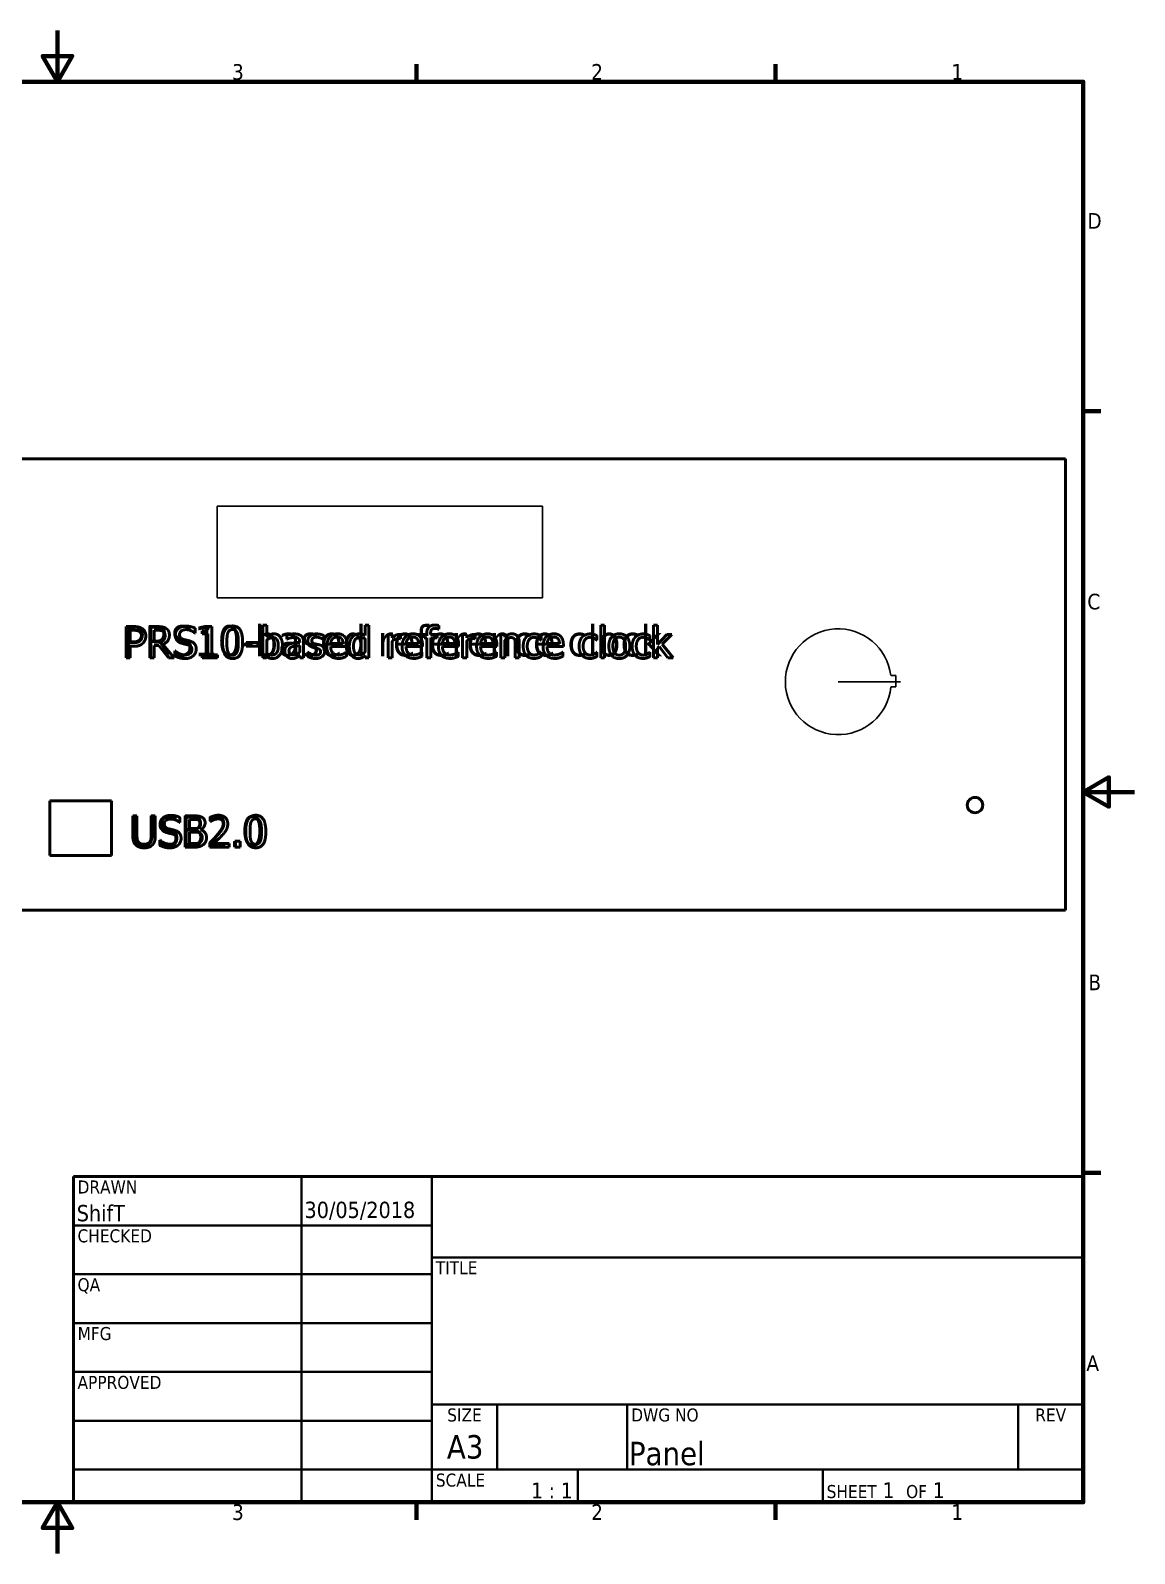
# Model space of a CAD drawing. Header units: inches. Extents: x 0 to 16.5, y 0 to 11.7.
# Drawn here: x 8.06 to 16.54, y 0 to 11.69 of the extents above; entities that cross this region are included whole.
import ezdxf
from ezdxf.enums import TextEntityAlignment as Align

# ---------------------------------------------------------------- set-up
doc = ezdxf.new("R2010")
doc.units = ezdxf.units.IN
doc.header["$MEASUREMENT"] = 0
for name, color, linetype, lineweight in [('Border (ANSI)', 7, 'Continuous', 70), ('Sketch Geometry (ANSI)', 7, 'Continuous', 25), ('Symbol (ANSI)', 7, 'Continuous', 25), ('Title (ANSI)', 7, 'Continuous', 50), ('Visible (ANSI)', 7, 'Continuous', 50)]:
    doc.layers.add(name, color=color, linetype=linetype, lineweight=lineweight)
doc.styles.add('Note Text (ANSI)', font='tahoma.ttf')
doc.styles.add('Text Style30', font='tahoma.ttf')
doc.styles.add('Text Style38', font='tahoma.ttf')
doc.styles.add('Text Style39', font='tahoma.ttf')

# ---------------------------------------------------------------- blocks, each defined once
blk = doc.blocks.new('Borders Default Border')
at = {"layer": 'Border (ANSI)'}
for p, q in [((11.024, 11.299), (11.024, 11.435)), ((13.78, 11.299), (13.78, 11.435)), ((16.142, 8.77), (16.277, 8.77)), ((16.142, 2.923), (16.277, 2.923)), ((11.024, 0.394), (11.024, 0.258)), ((13.78, 0.394), (13.78, 0.258))]:
    blk.add_line(p, q, dxfattribs=at)
at = {"layer": 'Border (ANSI)', "flags": 128}
for points in [[(8.268, 11.693), (8.268, 11.299), (8.154, 11.496), (8.381, 11.496), (8.268, 11.299)], [(0.394, 0.394), (0.394, 11.299), (16.142, 11.299), (16.142, 0.394), (0.394, 0.394)], [(16.535, 5.846), (16.142, 5.846), (16.339, 5.96), (16.339, 5.733), (16.142, 5.846)], [(8.268, 0), (8.268, 0.394), (8.154, 0.197), (8.381, 0.197), (8.268, 0.394)]]:
    blk.add_lwpolyline(points, dxfattribs=at)
at = {"layer": 'Border (ANSI)', "char_height": 0.12, "attachment_point": 7, "style": 'Note Text (ANSI)'}
for s, insert in [('3', (9.608, 11.312)), ('2', (12.365, 11.315)), ('1', (15.13, 11.315)), ('D', (16.174, 10.171)), ('C', (16.173, 7.246)), ('B', (16.181, 4.325)), ('A', (16.166, 1.402)), ('3', (9.608, 0.255)), ('2', (12.365, 0.258)), ('1', (15.13, 0.258))]:
    blk.add_mtext(s, dxfattribs=dict(at, insert=insert))
blk = doc.blocks.new('Title Blocks ANSI - Large')
at = {"layer": 'Title (ANSI)'}
for p, q in [((5, 7.45), (5, 4.95)), ((12.75, 7.45), (5, 7.45)), ((12.75, 4.95), (12.75, 7.45)), ((5, 4.95), (12.75, 4.95))]:
    blk.add_line(p, q, dxfattribs=at)
at = {"layer": 'Title (ANSI)', "lineweight": 35}
for p, q in [((6.75, 4.95), (6.75, 7.45)), ((7.75, 4.95), (7.75, 7.45)), ((5, 7.075), (7.75, 7.075)), ((7.75, 6.83), (12.75, 6.83)), ((5, 6.7), (7.75, 6.7)), ((5, 6.325), (7.75, 6.325)), ((5, 5.95), (7.75, 5.95)), ((12.75, 5.7), (7.75, 5.7)), ((8.25, 5.2), (8.25, 5.7)), ((9.25, 5.2), (9.25, 5.7)), ((12.25, 5.2), (12.25, 5.7)), ((5, 5.575), (7.75, 5.575)), ((7.75, 5.2), (5, 5.2)), ((12.75, 5.2), (7.75, 5.2)), ((8.87, 5.2), (8.87, 4.95)), ((10.75, 5.2), (10.75, 4.95))]:
    blk.add_line(p, q, dxfattribs=at)
at = {"layer": 'Title (ANSI)', "style": 'Text Style38'}
for s, p in [('DRAWN', (5.03, 7.42)), ('CHECKED', (5.03, 7.045)), ('TITLE', (7.78, 6.8)), ('QA', (5.03, 6.67)), ('MFG', (5.03, 6.295)), ('APPROVED', (5.03, 5.92)), ('DWG NO', (9.28, 5.67)), ('SCALE', (7.78, 5.17))]:
    blk.add_text(s, height=0.1, dxfattribs=at).set_placement(p, align=Align.TOP_LEFT)
for s, p in [('SIZE', (8, 5.67)), ('REV', (12.5, 5.67))]:
    blk.add_text(s, height=0.1, dxfattribs=at).set_placement(p, align=Align.TOP_CENTER)
at = {"layer": 'Title (ANSI)', "insert": (10.78, 4.98), "char_height": 0.12, "attachment_point": 7, "style": 'Note Text (ANSI)'}
blk.add_mtext('\\fTahoma|b0|i0;\\H0.1000;SHEET\\fTahoma|b0|i0;\\H0.1200; 1  \\fTahoma|b0|i0;\\H0.1000;OF\\fTahoma|b0|i0;\\H0.1200; 1 ', dxfattribs=at)
at = {"layer": 'Title (ANSI)'}
for tag, p, height, style in [('CREATION_DATE_001', (6.772, 7.132), 0.125, 'Text Style39'), ('AUTHOR_001', (5.024, 7.107), 0.125, 'Text Style39'), ('Sheet_Size_001', (7.865, 5.285), 0.18, 'Text Style30'), ('PART_NUMBER_001', (9.262, 5.234), 0.18, 'Text Style30'), ('Initial_View_Scale_001', (8.512, 4.98), 0.12, 'Note Text (ANSI)')]:
    blk.add_attdef(tag, p, '', height=height, dxfattribs=dict(at, style=style))
at = {"layer": 'Title (ANSI)', "style": 'Text Style39'}
for tag, p in [('COMPANY', (10.25, 7.14)), ('REVISION_NUMBER', (12.5, 5.375))]:
    blk.add_attdef(tag, text='', height=0.125, dxfattribs=at).set_placement(p, align=Align.MIDDLE_CENTER)
for tag, p in [('CHECKED_BY', (5.03, 6.73)), ('CHECKED_DATE', (6.78, 6.73)), ('MFG_APPROVED_BY', (5.03, 5.98)), ('MFG_APPROVED_DATE', (6.78, 5.98)), ('ENG_APPROVED_BY', (5.03, 5.605)), ('ENG_APPROVAL_DATE', (6.78, 5.605))]:
    blk.add_attdef(tag, text='', height=0.125, dxfattribs=at).set_placement(p, align=Align.BOTTOM_LEFT)
at = {"layer": 'Title (ANSI)', "style": 'Text Style30'}
blk.add_attdef('TITLE', text='', height=0.18, dxfattribs=at).set_placement((7.78, 6.223), align=Align.MIDDLE_LEFT)

msp = doc.modelspace()

# ---------------------------------------------------------------- linework, layer by layer
at = {"layer": 'Sketch Geometry (ANSI)'}
for p, q in [((0.298, 8.404), (16.006, 8.404)), ((16.006, 8.404), (16.006, 4.939)), ((9.493, 8.04), (11.99, 8.04)), ((9.493, 7.336), (9.493, 8.04)), ((11.99, 8.04), (11.99, 7.336)), ((11.99, 7.336), (9.493, 7.336)), ((14.261, 6.693), (14.739, 6.693)), ((14.667, 6.741), (14.703, 6.741)), ((14.703, 6.741), (14.703, 6.653)), ((14.703, 6.653), (14.664, 6.653)), ((8.209, 5.779), (8.682, 5.779)), ((8.209, 5.358), (8.209, 5.779)), ((8.682, 5.779), (8.682, 5.358)), ((8.682, 5.358), (8.209, 5.358)), ((16.006, 4.939), (0.298, 4.939))]:
    msp.add_line(p, q, dxfattribs=at)
msp.add_circle((15.311, 5.746), 0.0591, dxfattribs=at)
msp.add_arc((14.261, 6.693), 0.406, 6.7695, 354.2639, dxfattribs=at)
at = {"layer": 'Visible (ANSI)'}
for p, q in [((0.298, 8.404), (16.006, 8.404)), ((16.006, 8.404), (16.006, 4.939)), ((8.795, 7.116), (8.795, 6.876)), ((8.855, 7.116), (8.795, 7.116)), ((8.827, 6.993), (8.827, 7.088)), ((8.827, 7.088), (8.853, 7.088)), ((8.977, 7.116), (8.977, 6.876)), ((9.039, 7.116), (8.977, 7.116)), ((9.009, 6.998), (9.009, 7.088)), ((9.009, 7.088), (9.04, 7.088)), ((9.322, 7.067), (9.324, 7.067)), ((9.324, 7.067), (9.324, 7.105)), ((9.378, 7.083), (9.378, 7.061)), ((9.378, 7.061), (9.421, 7.061)), ((9.421, 7.061), (9.421, 6.9)), ((9.452, 7.117), (9.427, 7.117)), ((9.452, 6.9), (9.452, 7.117)), ((9.844, 7.127), (9.844, 6.876)), ((9.874, 7.127), (9.844, 7.127)), ((9.874, 7.037), (9.874, 7.127)), ((10.028, 7.052), (10.028, 7.021)), ((10.028, 7.021), (10.03, 7.021)), ((10.312, 7.015), (10.312, 7.047)), ((10.629, 7.127), (10.629, 7.049)), ((10.659, 7.127), (10.629, 7.127)), ((10.629, 7.024), (10.629, 6.92)), ((10.659, 6.876), (10.659, 7.127)), ((10.806, 7.056), (10.806, 6.876)), ((10.837, 7.056), (10.806, 7.056)), ((10.837, 7.029), (10.837, 7.056)), ((10.9, 7.023), (10.902, 7.023)), ((10.902, 7.023), (10.902, 7.055)), ((11.082, 7.056), (11.082, 7.031)), ((11.102, 7.056), (11.082, 7.056)), ((11.082, 7.031), (11.102, 7.031)), ((11.102, 7.062), (11.102, 7.056)), ((11.102, 7.031), (11.102, 6.876)), ((11.132, 7.056), (11.132, 7.062)), ((11.182, 7.056), (11.132, 7.056)), ((11.133, 7.031), (11.182, 7.031)), ((11.133, 6.876), (11.133, 7.031)), ((11.182, 7.031), (11.182, 7.056)), ((11.193, 7.097), (11.194, 7.097)), ((11.194, 7.097), (11.194, 7.125)), ((11.378, 7.056), (11.378, 6.876)), ((11.409, 7.056), (11.378, 7.056)), ((11.409, 7.029), (11.409, 7.056)), ((11.472, 7.023), (11.474, 7.023)), ((11.474, 7.023), (11.474, 7.055)), ((11.671, 7.056), (11.671, 6.876)), ((11.701, 7.056), (11.671, 7.056)), ((11.701, 7.036), (11.701, 7.056)), ((11.98, 7.012), (11.98, 7.046)), ((12.409, 7.012), (12.409, 7.046)), ((12.438, 7.127), (12.438, 6.876)), ((12.468, 7.127), (12.438, 7.127)), ((12.468, 6.876), (12.468, 7.127)), ((12.816, 7.012), (12.816, 7.046)), ((12.844, 7.127), (12.844, 6.876)), ((12.874, 7.127), (12.844, 7.127)), ((12.874, 6.98), (12.874, 7.127)), ((12.946, 7.056), (12.874, 6.98)), ((12.909, 6.981), (12.983, 7.056)), ((12.983, 7.056), (12.946, 7.056)), ((8.848, 6.993), (8.827, 6.993)), ((8.827, 6.965), (8.854, 6.965)), ((8.827, 6.876), (8.827, 6.965)), ((9.037, 6.998), (9.009, 6.998)), ((9.009, 6.971), (9.045, 6.971)), ((9.009, 6.876), (9.009, 6.971)), ((9.045, 6.971), (9.121, 6.876)), ((9.163, 6.876), (9.077, 6.98)), ((9.17, 6.93), (9.17, 6.89)), ((9.172, 6.93), (9.17, 6.93)), ((9.378, 6.9), (9.378, 6.876)), ((9.421, 6.9), (9.378, 6.9)), ((9.495, 6.9), (9.452, 6.9)), ((9.495, 6.876), (9.495, 6.9)), ((9.716, 6.995), (9.716, 6.966)), ((9.807, 6.995), (9.716, 6.995)), ((9.716, 6.966), (9.807, 6.966)), ((9.807, 6.966), (9.807, 6.995)), ((9.874, 6.908), (9.874, 7.012)), ((10.127, 7), (10.127, 6.994)), ((10.127, 6.97), (10.127, 6.92)), ((10.157, 6.876), (10.157, 6.999)), ((10.189, 6.921), (10.189, 6.887)), ((10.19, 6.921), (10.189, 6.921)), ((10.311, 7.015), (10.312, 7.015)), ((10.46, 6.986), (10.365, 6.986)), ((10.365, 6.963), (10.49, 6.963)), ((10.487, 6.92), (10.485, 6.92)), ((10.487, 6.887), (10.487, 6.92)), ((10.49, 6.963), (10.49, 6.979)), ((10.837, 6.876), (10.837, 7.004)), ((11.039, 6.986), (10.944, 6.986)), ((10.944, 6.963), (11.069, 6.963)), ((11.065, 6.92), (11.064, 6.92)), ((11.065, 6.887), (11.065, 6.92)), ((11.069, 6.963), (11.069, 6.979)), ((11.318, 6.986), (11.223, 6.986)), ((11.223, 6.963), (11.347, 6.963)), ((11.344, 6.92), (11.342, 6.92)), ((11.344, 6.887), (11.344, 6.92)), ((11.347, 6.963), (11.347, 6.979)), ((11.409, 6.876), (11.409, 7.004)), ((11.611, 6.986), (11.516, 6.986)), ((11.516, 6.963), (11.64, 6.963)), ((11.637, 6.92), (11.635, 6.92)), ((11.637, 6.887), (11.637, 6.92)), ((11.64, 6.963), (11.64, 6.979)), ((11.701, 6.876), (11.701, 7.01)), ((11.782, 6.979), (11.782, 6.876)), ((11.813, 6.876), (11.813, 6.993)), ((11.978, 7.012), (11.98, 7.012)), ((11.98, 6.92), (11.978, 6.92)), ((11.98, 6.886), (11.98, 6.92)), ((12.121, 6.986), (12.026, 6.986)), ((12.026, 6.963), (12.151, 6.963)), ((12.147, 6.92), (12.146, 6.92)), ((12.147, 6.887), (12.147, 6.92)), ((12.151, 6.963), (12.151, 6.979)), ((12.408, 7.012), (12.409, 7.012)), ((12.409, 6.92), (12.408, 6.92)), ((12.409, 6.886), (12.409, 6.92)), ((12.815, 7.012), (12.816, 7.012)), ((12.816, 6.92), (12.815, 6.92)), ((12.816, 6.886), (12.816, 6.92)), ((12.874, 6.951), (12.887, 6.963)), ((12.874, 6.876), (12.874, 6.951)), ((12.887, 6.963), (12.953, 6.876)), ((12.993, 6.876), (12.909, 6.981)), ((8.795, 6.876), (8.827, 6.876)), ((8.977, 6.876), (9.009, 6.876)), ((9.121, 6.876), (9.163, 6.876)), ((9.378, 6.876), (9.495, 6.876)), ((9.844, 6.876), (9.872, 6.876)), ((9.872, 6.876), (9.874, 6.884)), ((10.127, 6.895), (10.127, 6.876)), ((10.127, 6.876), (10.157, 6.876)), ((10.629, 6.894), (10.629, 6.876)), ((10.629, 6.876), (10.659, 6.876)), ((10.806, 6.876), (10.837, 6.876)), ((11.102, 6.876), (11.133, 6.876)), ((11.378, 6.876), (11.409, 6.876)), ((11.671, 6.876), (11.701, 6.876)), ((11.782, 6.876), (11.813, 6.876)), ((12.438, 6.876), (12.468, 6.876)), ((12.844, 6.876), (12.874, 6.876)), ((12.953, 6.876), (12.993, 6.876)), ((8.209, 5.358), (8.209, 5.779)), ((8.209, 5.779), (8.682, 5.779)), ((8.682, 5.779), (8.682, 5.358)), ((8.846, 5.663), (8.846, 5.513)), ((8.878, 5.663), (8.846, 5.663)), ((8.878, 5.513), (8.878, 5.663)), ((8.987, 5.663), (8.987, 5.512)), ((9.019, 5.663), (8.987, 5.663)), ((9.019, 5.513), (9.019, 5.663)), ((9.205, 5.613), (9.207, 5.613)), ((9.207, 5.613), (9.207, 5.651)), ((9.249, 5.663), (9.249, 5.423)), ((9.313, 5.663), (9.249, 5.663)), ((9.281, 5.565), (9.281, 5.635)), ((9.281, 5.635), (9.312, 5.635)), ((9.442, 5.653), (9.442, 5.619)), ((9.442, 5.619), (9.444, 5.619)), ((9.317, 5.565), (9.281, 5.565)), ((9.281, 5.45), (9.281, 5.539)), ((9.281, 5.539), (9.317, 5.539)), ((9.367, 5.556), (9.367, 5.557)), ((9.053, 5.477), (9.053, 5.437)), ((9.056, 5.477), (9.053, 5.477)), ((9.249, 5.423), (9.318, 5.423)), ((9.307, 5.45), (9.281, 5.45)), ((9.437, 5.457), (9.437, 5.423)), ((9.437, 5.423), (9.585, 5.423)), ((9.585, 5.45), (9.467, 5.45)), ((9.585, 5.423), (9.585, 5.45)), ((9.63, 5.469), (9.63, 5.423)), ((9.669, 5.469), (9.63, 5.469)), ((9.63, 5.423), (9.669, 5.423)), ((9.669, 5.423), (9.669, 5.469)), ((8.682, 5.358), (8.209, 5.358)), ((16.006, 4.939), (0.298, 4.939))]:
    msp.add_line(p, q, dxfattribs=at)
msp.add_circle((15.311, 5.746), 0.0591, dxfattribs=at)
for points in [[(8.853, 7.088), (8.868, 7.088), (8.888, 7.084), (8.896, 7.079)], [(8.918, 7.101), (8.906, 7.109), (8.876, 7.116), (8.855, 7.116)], [(8.896, 7.079), (8.905, 7.073), (8.913, 7.055), (8.913, 7.043)], [(8.913, 7.043), (8.913, 7.031), (8.907, 7.014), (8.9, 7.007)], [(8.946, 7.044), (8.946, 7.064), (8.931, 7.092), (8.918, 7.101)], [(8.925, 6.99), (8.935, 7), (8.946, 7.028), (8.946, 7.044)], [(9.1, 7.103), (9.087, 7.111), (9.059, 7.116), (9.039, 7.116)], [(9.04, 7.088), (9.054, 7.088), (9.072, 7.085), (9.079, 7.08)], [(9.077, 6.98), (9.1, 6.989), (9.127, 7.024), (9.127, 7.051)], [(9.079, 7.08), (9.086, 7.075), (9.094, 7.059), (9.094, 7.048)], [(9.094, 7.048), (9.094, 7.036), (9.087, 7.017), (9.08, 7.01)], [(9.127, 7.051), (9.127, 7.07), (9.113, 7.095), (9.1, 7.103)], [(9.252, 7.12), (9.217, 7.12), (9.172, 7.081), (9.172, 7.052)], [(9.172, 7.052), (9.172, 7.038), (9.18, 7.016), (9.187, 7.008)], [(9.205, 7.055), (9.205, 7.072), (9.232, 7.093), (9.255, 7.093)], [(9.236, 7.017), (9.221, 7.022), (9.205, 7.04), (9.205, 7.055)], [(9.286, 7.005), (9.276, 7.008), (9.246, 7.015), (9.236, 7.017)], [(9.324, 7.105), (9.308, 7.112), (9.273, 7.12), (9.252, 7.12)], [(9.255, 7.093), (9.274, 7.093), (9.31, 7.077), (9.322, 7.067)], [(9.427, 7.117), (9.426, 7.097), (9.402, 7.083), (9.378, 7.083)], [(9.612, 7.121), (9.573, 7.121), (9.535, 7.061), (9.535, 6.996)], [(9.568, 6.996), (9.568, 7.019), (9.571, 7.057), (9.576, 7.069)], [(9.576, 7.069), (9.581, 7.081), (9.598, 7.094), (9.612, 7.094)], [(9.689, 6.996), (9.689, 7.059), (9.651, 7.121), (9.612, 7.121)], [(9.612, 7.094), (9.625, 7.094), (9.642, 7.081), (9.647, 7.069)], [(9.647, 7.069), (9.652, 7.057), (9.656, 7.021), (9.656, 6.996)], [(9.929, 7.061), (9.912, 7.061), (9.886, 7.047), (9.874, 7.037)], [(9.874, 7.012), (9.884, 7.021), (9.91, 7.032), (9.922, 7.032)], [(9.922, 7.032), (9.944, 7.032), (9.963, 6.999), (9.963, 6.966)], [(9.995, 6.969), (9.995, 7.012), (9.96, 7.061), (9.929, 7.061)], [(10.083, 7.06), (10.068, 7.06), (10.036, 7.054), (10.028, 7.052)], [(10.03, 7.021), (10.044, 7.027), (10.072, 7.033), (10.083, 7.033)], [(10.137, 7.047), (10.127, 7.054), (10.102, 7.06), (10.083, 7.06)], [(10.083, 7.033), (10.092, 7.033), (10.109, 7.031), (10.114, 7.027)], [(10.114, 7.027), (10.12, 7.024), (10.127, 7.011), (10.127, 7)], [(10.157, 6.999), (10.157, 7.016), (10.147, 7.039), (10.137, 7.047)], [(10.256, 7.06), (10.226, 7.06), (10.189, 7.03), (10.189, 7.005)], [(10.22, 7.009), (10.22, 7.022), (10.241, 7.035), (10.256, 7.035)], [(10.312, 7.047), (10.302, 7.053), (10.271, 7.06), (10.256, 7.06)], [(10.256, 7.035), (10.27, 7.035), (10.299, 7.024), (10.311, 7.015)], [(10.418, 7.061), (10.381, 7.061), (10.335, 7.009), (10.335, 6.965)], [(10.365, 6.986), (10.366, 6.997), (10.373, 7.015), (10.38, 7.022)], [(10.38, 7.022), (10.387, 7.029), (10.404, 7.036), (10.416, 7.036)], [(10.416, 7.036), (10.428, 7.036), (10.445, 7.029), (10.45, 7.022)], [(10.47, 7.041), (10.46, 7.051), (10.435, 7.061), (10.418, 7.061)], [(10.45, 7.022), (10.455, 7.016), (10.46, 6.998), (10.46, 6.986)], [(10.49, 6.979), (10.49, 7.001), (10.48, 7.031), (10.47, 7.041)], [(10.531, 7.036), (10.521, 7.023), (10.508, 6.988), (10.508, 6.965)], [(10.584, 7.061), (10.569, 7.061), (10.541, 7.048), (10.531, 7.036)], [(10.54, 6.965), (10.54, 6.998), (10.566, 7.033), (10.589, 7.033)], [(10.629, 7.049), (10.618, 7.055), (10.598, 7.061), (10.584, 7.061)], [(10.589, 7.033), (10.6, 7.033), (10.618, 7.029), (10.629, 7.024)], [(10.89, 7.056), (10.878, 7.056), (10.853, 7.044), (10.837, 7.029)], [(10.837, 7.004), (10.848, 7.014), (10.872, 7.025), (10.884, 7.025)], [(10.884, 7.025), (10.889, 7.025), (10.897, 7.024), (10.9, 7.023)], [(10.902, 7.055), (10.899, 7.056), (10.894, 7.056), (10.89, 7.056)], [(10.996, 7.061), (10.959, 7.061), (10.913, 7.009), (10.913, 6.965)], [(10.944, 6.986), (10.945, 6.997), (10.952, 7.015), (10.959, 7.022)], [(10.959, 7.022), (10.966, 7.029), (10.983, 7.036), (10.995, 7.036)], [(10.995, 7.036), (11.007, 7.036), (11.023, 7.029), (11.029, 7.022)], [(11.049, 7.041), (11.039, 7.051), (11.013, 7.061), (10.996, 7.061)], [(11.029, 7.022), (11.034, 7.016), (11.039, 6.998), (11.039, 6.986)], [(11.069, 6.979), (11.069, 7.001), (11.058, 7.031), (11.049, 7.041)], [(11.163, 7.128), (11.134, 7.128), (11.102, 7.094), (11.102, 7.062)], [(11.132, 7.062), (11.132, 7.085), (11.148, 7.102), (11.167, 7.102)], [(11.194, 7.125), (11.188, 7.126), (11.171, 7.128), (11.163, 7.128)], [(11.167, 7.102), (11.173, 7.102), (11.188, 7.099), (11.193, 7.097)], [(11.275, 7.061), (11.238, 7.061), (11.192, 7.009), (11.192, 6.965)], [(11.223, 6.986), (11.224, 6.997), (11.231, 7.015), (11.238, 7.022)], [(11.238, 7.022), (11.245, 7.029), (11.261, 7.036), (11.274, 7.036)], [(11.274, 7.036), (11.286, 7.036), (11.302, 7.029), (11.308, 7.022)], [(11.327, 7.041), (11.318, 7.051), (11.292, 7.061), (11.275, 7.061)], [(11.308, 7.022), (11.312, 7.016), (11.318, 6.998), (11.318, 6.986)], [(11.347, 6.979), (11.347, 7.001), (11.337, 7.031), (11.327, 7.041)], [(11.462, 7.056), (11.45, 7.056), (11.425, 7.044), (11.409, 7.029)], [(11.409, 7.004), (11.419, 7.014), (11.444, 7.025), (11.456, 7.025)], [(11.456, 7.025), (11.461, 7.025), (11.469, 7.024), (11.472, 7.023)], [(11.474, 7.055), (11.471, 7.056), (11.466, 7.056), (11.462, 7.056)], [(11.568, 7.061), (11.531, 7.061), (11.485, 7.009), (11.485, 6.965)], [(11.516, 6.986), (11.517, 6.997), (11.524, 7.015), (11.53, 7.022)], [(11.53, 7.022), (11.537, 7.029), (11.554, 7.036), (11.566, 7.036)], [(11.566, 7.036), (11.579, 7.036), (11.595, 7.029), (11.6, 7.022)], [(11.62, 7.041), (11.611, 7.051), (11.585, 7.061), (11.568, 7.061)], [(11.6, 7.022), (11.605, 7.016), (11.61, 6.998), (11.611, 6.986)], [(11.64, 6.979), (11.64, 7.001), (11.63, 7.031), (11.62, 7.041)], [(11.756, 7.061), (11.741, 7.061), (11.715, 7.048), (11.701, 7.036)], [(11.701, 7.01), (11.713, 7.02), (11.737, 7.032), (11.748, 7.032)], [(11.748, 7.032), (11.759, 7.032), (11.773, 7.026), (11.776, 7.019)], [(11.813, 6.993), (11.813, 7.026), (11.783, 7.061), (11.756, 7.061)], [(11.776, 7.019), (11.78, 7.012), (11.782, 6.991), (11.782, 6.979)], [(11.866, 7.036), (11.855, 7.024), (11.843, 6.989), (11.843, 6.965)], [(11.927, 7.06), (11.909, 7.06), (11.877, 7.047), (11.866, 7.036)], [(11.874, 6.965), (11.874, 6.998), (11.903, 7.034), (11.926, 7.034)], [(11.926, 7.034), (11.934, 7.034), (11.951, 7.029), (11.958, 7.026)], [(11.98, 7.046), (11.969, 7.052), (11.942, 7.06), (11.927, 7.06)], [(11.958, 7.026), (11.965, 7.022), (11.975, 7.015), (11.978, 7.012)], [(12.078, 7.061), (12.041, 7.061), (11.995, 7.009), (11.995, 6.965)], [(12.026, 6.986), (12.027, 6.997), (12.034, 7.015), (12.041, 7.022)], [(12.041, 7.022), (12.048, 7.029), (12.065, 7.036), (12.077, 7.036)], [(12.077, 7.036), (12.089, 7.036), (12.106, 7.029), (12.111, 7.022)], [(12.131, 7.041), (12.121, 7.051), (12.095, 7.061), (12.078, 7.061)], [(12.111, 7.022), (12.116, 7.016), (12.121, 6.998), (12.121, 6.986)], [(12.151, 6.979), (12.151, 7.001), (12.14, 7.031), (12.131, 7.041)], [(12.295, 7.036), (12.285, 7.024), (12.272, 6.989), (12.272, 6.965)], [(12.356, 7.06), (12.338, 7.06), (12.306, 7.047), (12.295, 7.036)], [(12.303, 6.965), (12.303, 6.998), (12.332, 7.034), (12.356, 7.034)], [(12.409, 7.046), (12.399, 7.052), (12.371, 7.06), (12.356, 7.06)], [(12.356, 7.034), (12.363, 7.034), (12.381, 7.029), (12.387, 7.026)], [(12.387, 7.026), (12.394, 7.022), (12.404, 7.015), (12.408, 7.012)], [(12.58, 7.061), (12.544, 7.061), (12.5, 7.011), (12.5, 6.966)], [(12.531, 6.966), (12.531, 7.001), (12.557, 7.035), (12.58, 7.035)], [(12.661, 6.966), (12.661, 7.011), (12.617, 7.061), (12.58, 7.061)], [(12.58, 7.035), (12.604, 7.035), (12.629, 7.001), (12.629, 6.966)], [(12.703, 7.036), (12.692, 7.024), (12.679, 6.989), (12.679, 6.965)], [(12.763, 7.06), (12.745, 7.06), (12.713, 7.047), (12.703, 7.036)], [(12.711, 6.965), (12.711, 6.998), (12.739, 7.034), (12.763, 7.034)], [(12.816, 7.046), (12.806, 7.052), (12.778, 7.06), (12.763, 7.06)], [(12.763, 7.034), (12.771, 7.034), (12.788, 7.029), (12.794, 7.026)], [(12.794, 7.026), (12.801, 7.022), (12.811, 7.015), (12.815, 7.012)], [(8.9, 7.007), (8.892, 6.999), (8.868, 6.993), (8.848, 6.993)], [(8.854, 6.965), (8.879, 6.965), (8.913, 6.978), (8.925, 6.99)], [(9.08, 7.01), (9.073, 7.003), (9.051, 6.998), (9.037, 6.998)], [(9.246, 6.899), (9.228, 6.899), (9.188, 6.915), (9.172, 6.93)], [(9.187, 7.008), (9.195, 7), (9.214, 6.99), (9.227, 6.987)], [(9.227, 6.987), (9.241, 6.983), (9.259, 6.979), (9.27, 6.976)], [(9.3, 6.939), (9.3, 6.921), (9.273, 6.899), (9.246, 6.899)], [(9.27, 6.976), (9.286, 6.972), (9.3, 6.954), (9.3, 6.939)], [(9.333, 6.944), (9.333, 6.967), (9.31, 6.997), (9.286, 7.005)], [(9.311, 6.893), (9.322, 6.903), (9.333, 6.93), (9.333, 6.944)], [(9.535, 6.996), (9.535, 6.932), (9.572, 6.871), (9.612, 6.871)], [(9.576, 6.923), (9.571, 6.937), (9.568, 6.97), (9.568, 6.996)], [(9.612, 6.897), (9.598, 6.897), (9.581, 6.911), (9.576, 6.923)], [(9.612, 6.871), (9.651, 6.871), (9.689, 6.931), (9.689, 6.996)], [(9.647, 6.923), (9.642, 6.91), (9.625, 6.897), (9.612, 6.897)], [(9.656, 6.996), (9.656, 6.971), (9.652, 6.935), (9.647, 6.923)], [(9.914, 6.898), (9.903, 6.898), (9.886, 6.903), (9.874, 6.908)], [(9.963, 6.966), (9.963, 6.931), (9.937, 6.898), (9.914, 6.898)], [(9.92, 6.871), (9.952, 6.871), (9.995, 6.925), (9.995, 6.969)], [(10.046, 6.981), (10.029, 6.973), (10.013, 6.947), (10.013, 6.928)], [(10.013, 6.928), (10.013, 6.916), (10.022, 6.894), (10.029, 6.887)], [(10.045, 6.93), (10.045, 6.944), (10.06, 6.959), (10.073, 6.963)], [(10.079, 6.899), (10.062, 6.899), (10.045, 6.915), (10.045, 6.93)], [(10.127, 6.994), (10.103, 6.993), (10.061, 6.988), (10.046, 6.981)], [(10.073, 6.963), (10.083, 6.966), (10.116, 6.969), (10.127, 6.97)], [(10.127, 6.92), (10.117, 6.911), (10.093, 6.899), (10.079, 6.899)], [(10.189, 7.005), (10.189, 6.987), (10.208, 6.963), (10.229, 6.957)], [(10.213, 6.906), (10.205, 6.91), (10.194, 6.918), (10.19, 6.921)], [(10.249, 6.897), (10.24, 6.897), (10.221, 6.902), (10.213, 6.906)], [(10.246, 6.983), (10.233, 6.987), (10.22, 6.998), (10.22, 7.009)], [(10.229, 6.957), (10.237, 6.954), (10.255, 6.951), (10.261, 6.949)], [(10.279, 6.976), (10.27, 6.978), (10.253, 6.982), (10.246, 6.983)], [(10.277, 6.903), (10.273, 6.9), (10.257, 6.897), (10.249, 6.897)], [(10.261, 6.949), (10.276, 6.945), (10.288, 6.934), (10.288, 6.924)], [(10.288, 6.924), (10.288, 6.915), (10.283, 6.907), (10.277, 6.903)], [(10.319, 6.928), (10.319, 6.948), (10.299, 6.971), (10.279, 6.976)], [(10.301, 6.888), (10.31, 6.895), (10.319, 6.916), (10.319, 6.928)], [(10.335, 6.965), (10.335, 6.92), (10.382, 6.872), (10.425, 6.872)], [(10.425, 6.898), (10.397, 6.898), (10.365, 6.931), (10.365, 6.963)], [(10.462, 6.906), (10.454, 6.903), (10.435, 6.898), (10.425, 6.898)], [(10.485, 6.92), (10.481, 6.917), (10.47, 6.91), (10.462, 6.906)], [(10.508, 6.965), (10.508, 6.942), (10.518, 6.907), (10.527, 6.895)], [(10.582, 6.9), (10.56, 6.9), (10.54, 6.933), (10.54, 6.965)], [(10.629, 6.92), (10.618, 6.91), (10.594, 6.9), (10.582, 6.9)], [(10.913, 6.965), (10.913, 6.92), (10.961, 6.872), (11.004, 6.872)], [(11.003, 6.898), (10.975, 6.898), (10.944, 6.931), (10.944, 6.963)], [(11.04, 6.906), (11.033, 6.903), (11.013, 6.898), (11.003, 6.898)], [(11.064, 6.92), (11.06, 6.917), (11.049, 6.91), (11.04, 6.906)], [(11.192, 6.965), (11.192, 6.92), (11.239, 6.872), (11.283, 6.872)], [(11.282, 6.898), (11.254, 6.898), (11.223, 6.931), (11.223, 6.963)], [(11.319, 6.906), (11.311, 6.903), (11.292, 6.898), (11.282, 6.898)], [(11.342, 6.92), (11.339, 6.917), (11.327, 6.91), (11.319, 6.906)], [(11.485, 6.965), (11.485, 6.92), (11.532, 6.872), (11.576, 6.872)], [(11.575, 6.898), (11.547, 6.898), (11.516, 6.931), (11.516, 6.963)], [(11.612, 6.906), (11.604, 6.903), (11.585, 6.898), (11.575, 6.898)], [(11.635, 6.92), (11.632, 6.917), (11.62, 6.91), (11.612, 6.906)], [(11.843, 6.965), (11.843, 6.942), (11.855, 6.906), (11.866, 6.895)], [(11.926, 6.898), (11.902, 6.898), (11.874, 6.934), (11.874, 6.965)], [(11.978, 6.92), (11.968, 6.91), (11.941, 6.898), (11.926, 6.898)], [(11.995, 6.965), (11.995, 6.92), (12.043, 6.872), (12.086, 6.872)], [(12.085, 6.898), (12.057, 6.898), (12.026, 6.931), (12.026, 6.963)], [(12.122, 6.906), (12.115, 6.903), (12.095, 6.898), (12.085, 6.898)], [(12.146, 6.92), (12.142, 6.917), (12.131, 6.91), (12.122, 6.906)], [(12.272, 6.965), (12.272, 6.942), (12.284, 6.906), (12.295, 6.895)], [(12.356, 6.898), (12.331, 6.898), (12.303, 6.934), (12.303, 6.965)], [(12.408, 6.92), (12.397, 6.91), (12.37, 6.898), (12.356, 6.898)], [(12.5, 6.966), (12.5, 6.922), (12.543, 6.871), (12.58, 6.871)], [(12.58, 6.897), (12.557, 6.897), (12.531, 6.932), (12.531, 6.966)], [(12.629, 6.966), (12.629, 6.931), (12.604, 6.897), (12.58, 6.897)], [(12.58, 6.871), (12.617, 6.871), (12.661, 6.92), (12.661, 6.966)], [(12.679, 6.965), (12.679, 6.942), (12.692, 6.906), (12.703, 6.895)], [(12.763, 6.898), (12.738, 6.898), (12.711, 6.934), (12.711, 6.965)], [(12.815, 6.92), (12.804, 6.91), (12.778, 6.898), (12.763, 6.898)], [(9.17, 6.89), (9.186, 6.882), (9.223, 6.871), (9.249, 6.871)], [(9.249, 6.871), (9.271, 6.871), (9.3, 6.883), (9.311, 6.893)], [(9.874, 6.884), (9.884, 6.878), (9.905, 6.871), (9.92, 6.871)], [(10.029, 6.887), (10.037, 6.879), (10.057, 6.871), (10.068, 6.871)], [(10.068, 6.871), (10.082, 6.871), (10.097, 6.875), (10.105, 6.879)], [(10.105, 6.879), (10.111, 6.882), (10.123, 6.892), (10.127, 6.895)], [(10.189, 6.887), (10.199, 6.881), (10.23, 6.871), (10.248, 6.871)], [(10.248, 6.871), (10.267, 6.871), (10.291, 6.88), (10.301, 6.888)], [(10.425, 6.872), (10.436, 6.872), (10.45, 6.874), (10.459, 6.877)], [(10.459, 6.877), (10.465, 6.879), (10.481, 6.885), (10.487, 6.887)], [(10.527, 6.895), (10.536, 6.883), (10.56, 6.871), (10.575, 6.871)], [(10.575, 6.871), (10.584, 6.871), (10.598, 6.874), (10.605, 6.877)], [(10.605, 6.877), (10.612, 6.88), (10.622, 6.888), (10.629, 6.894)], [(11.004, 6.872), (11.015, 6.872), (11.029, 6.874), (11.038, 6.877)], [(11.038, 6.877), (11.044, 6.879), (11.06, 6.885), (11.065, 6.887)], [(11.283, 6.872), (11.294, 6.872), (11.308, 6.874), (11.317, 6.877)], [(11.317, 6.877), (11.323, 6.879), (11.339, 6.885), (11.344, 6.887)], [(11.576, 6.872), (11.586, 6.872), (11.601, 6.874), (11.61, 6.877)], [(11.61, 6.877), (11.616, 6.879), (11.632, 6.885), (11.637, 6.887)], [(11.866, 6.895), (11.877, 6.883), (11.908, 6.872), (11.927, 6.872)], [(11.927, 6.872), (11.936, 6.872), (11.949, 6.874), (11.956, 6.876)], [(11.956, 6.876), (11.962, 6.878), (11.976, 6.884), (11.98, 6.886)], [(12.086, 6.872), (12.097, 6.872), (12.111, 6.874), (12.12, 6.877)], [(12.12, 6.877), (12.126, 6.879), (12.142, 6.885), (12.147, 6.887)], [(12.295, 6.895), (12.307, 6.883), (12.338, 6.872), (12.356, 6.872)], [(12.356, 6.872), (12.366, 6.872), (12.378, 6.874), (12.386, 6.876)], [(12.386, 6.876), (12.391, 6.878), (12.405, 6.884), (12.409, 6.886)], [(12.703, 6.895), (12.714, 6.883), (12.745, 6.872), (12.763, 6.872)], [(12.763, 6.872), (12.773, 6.872), (12.785, 6.874), (12.793, 6.876)], [(12.793, 6.876), (12.798, 6.878), (12.812, 6.884), (12.816, 6.886)], [(9.136, 5.667), (9.101, 5.667), (9.055, 5.628), (9.055, 5.598)], [(9.088, 5.602), (9.088, 5.619), (9.116, 5.639), (9.138, 5.639)], [(9.207, 5.651), (9.192, 5.659), (9.156, 5.667), (9.136, 5.667)], [(9.138, 5.639), (9.158, 5.639), (9.193, 5.624), (9.205, 5.613)], [(9.312, 5.635), (9.328, 5.635), (9.347, 5.634), (9.355, 5.629)], [(9.376, 5.653), (9.364, 5.659), (9.338, 5.663), (9.313, 5.663)], [(9.355, 5.629), (9.362, 5.626), (9.367, 5.613), (9.367, 5.604)], [(9.401, 5.609), (9.401, 5.624), (9.389, 5.646), (9.376, 5.653)], [(9.503, 5.668), (9.487, 5.668), (9.452, 5.658), (9.442, 5.653)], [(9.444, 5.619), (9.448, 5.622), (9.46, 5.63), (9.467, 5.632)], [(9.467, 5.632), (9.475, 5.636), (9.493, 5.64), (9.501, 5.64)], [(9.501, 5.64), (9.51, 5.64), (9.525, 5.635), (9.53, 5.63)], [(9.575, 5.602), (9.575, 5.632), (9.537, 5.668), (9.503, 5.668)], [(9.53, 5.63), (9.536, 5.625), (9.542, 5.61), (9.542, 5.6)], [(9.79, 5.668), (9.751, 5.668), (9.713, 5.607), (9.713, 5.542)], [(9.746, 5.542), (9.746, 5.566), (9.749, 5.603), (9.754, 5.616)], [(9.754, 5.616), (9.759, 5.628), (9.776, 5.641), (9.79, 5.641)], [(9.867, 5.543), (9.867, 5.605), (9.829, 5.668), (9.79, 5.668)], [(9.79, 5.641), (9.803, 5.641), (9.82, 5.628), (9.825, 5.616)], [(9.825, 5.616), (9.83, 5.604), (9.834, 5.567), (9.834, 5.543)], [(8.846, 5.513), (8.846, 5.487), (8.856, 5.452), (8.869, 5.44)], [(8.888, 5.464), (8.882, 5.474), (8.878, 5.496), (8.878, 5.513)], [(8.987, 5.512), (8.987, 5.496), (8.983, 5.474), (8.977, 5.464)], [(8.996, 5.44), (9.009, 5.452), (9.019, 5.488), (9.019, 5.513)], [(9.055, 5.598), (9.055, 5.584), (9.063, 5.563), (9.071, 5.555)], [(9.071, 5.555), (9.078, 5.547), (9.098, 5.537), (9.11, 5.534)], [(9.12, 5.564), (9.104, 5.568), (9.088, 5.586), (9.088, 5.602)], [(9.11, 5.534), (9.124, 5.53), (9.143, 5.526), (9.154, 5.523)], [(9.169, 5.552), (9.159, 5.555), (9.13, 5.562), (9.12, 5.564)], [(9.154, 5.523), (9.169, 5.518), (9.183, 5.5), (9.183, 5.486)], [(9.217, 5.491), (9.217, 5.513), (9.194, 5.544), (9.169, 5.552)], [(9.354, 5.573), (9.346, 5.568), (9.332, 5.565), (9.317, 5.565)], [(9.317, 5.539), (9.334, 5.539), (9.352, 5.536), (9.359, 5.532)], [(9.367, 5.604), (9.367, 5.593), (9.361, 5.578), (9.354, 5.573)], [(9.359, 5.532), (9.371, 5.526), (9.379, 5.509), (9.379, 5.495)], [(9.367, 5.557), (9.383, 5.565), (9.401, 5.592), (9.401, 5.609)], [(9.412, 5.496), (9.412, 5.519), (9.388, 5.55), (9.367, 5.556)], [(9.387, 5.442), (9.398, 5.451), (9.412, 5.478), (9.412, 5.496)], [(9.495, 5.514), (9.481, 5.499), (9.453, 5.472), (9.437, 5.457)], [(9.467, 5.45), (9.478, 5.461), (9.515, 5.496), (9.53, 5.513)], [(9.542, 5.6), (9.542, 5.581), (9.522, 5.545), (9.495, 5.514)], [(9.53, 5.513), (9.54, 5.523), (9.557, 5.543), (9.563, 5.554)], [(9.563, 5.554), (9.568, 5.564), (9.575, 5.588), (9.575, 5.602)], [(9.713, 5.542), (9.713, 5.479), (9.75, 5.418), (9.79, 5.418)], [(9.754, 5.47), (9.749, 5.483), (9.746, 5.517), (9.746, 5.542)], [(9.79, 5.418), (9.829, 5.418), (9.867, 5.478), (9.867, 5.543)], [(9.834, 5.543), (9.834, 5.518), (9.83, 5.481), (9.825, 5.469)], [(8.869, 5.44), (8.88, 5.429), (8.911, 5.418), (8.932, 5.418)], [(8.932, 5.445), (8.916, 5.445), (8.894, 5.455), (8.888, 5.464)], [(8.977, 5.464), (8.971, 5.455), (8.947, 5.445), (8.932, 5.445)], [(8.932, 5.418), (8.955, 5.418), (8.985, 5.428), (8.996, 5.44)], [(9.053, 5.437), (9.069, 5.429), (9.106, 5.418), (9.132, 5.418)], [(9.13, 5.446), (9.111, 5.446), (9.071, 5.462), (9.056, 5.477)], [(9.183, 5.486), (9.183, 5.468), (9.156, 5.446), (9.13, 5.446)], [(9.132, 5.418), (9.154, 5.418), (9.183, 5.43), (9.195, 5.44)], [(9.195, 5.44), (9.205, 5.45), (9.217, 5.477), (9.217, 5.491)], [(9.361, 5.46), (9.352, 5.454), (9.328, 5.45), (9.307, 5.45)], [(9.318, 5.423), (9.342, 5.423), (9.373, 5.432), (9.387, 5.442)], [(9.379, 5.495), (9.379, 5.482), (9.37, 5.466), (9.361, 5.46)], [(9.79, 5.444), (9.776, 5.444), (9.759, 5.458), (9.754, 5.47)], [(9.825, 5.469), (9.82, 5.457), (9.803, 5.444), (9.79, 5.444)]]:
    msp.add_open_spline(points, degree=2, dxfattribs=at)

# ---------------------------------------------------------------- block references
msp.add_blockref('Borders Default Border', (0, 0))
msp.add_blockref('Title Blocks ANSI - Large', (3.392, -4.556)).add_auto_attribs({'AUTHOR_001': 'ShifT', 'CREATION_DATE_001': '30/05/2018', 'PART_NUMBER_001': 'Panel', 'Sheet_Size_001': 'A3', 'Initial_View_Scale_001': '1 : 1'})

# ---------------------------------------------------------------- texts
at = {"layer": 'Symbol (ANSI)', "color": 7, "char_height": 0.24016, "attachment_point": 1, "style": 'Note Text (ANSI)'}
for s, insert, width in [('\\fTahoma|b0|i0;\\H0.2402;PRS10-based reference clock', (8.77, 7.128), 4.4793), ('\\fTahoma|b0|i0;\\H0.2402;USB2.0', (8.824, 5.668), 1.07876)]:
    msp.add_mtext(s, dxfattribs=dict(at, insert=insert, width=width))

doc.saveas('drawing.dxf')
